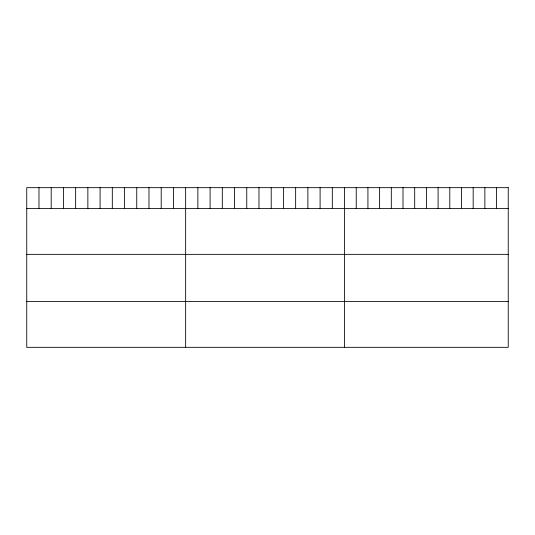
<?xml version="1.0" encoding="UTF-8"?>
<svg xmlns="http://www.w3.org/2000/svg" width="535" height="535" viewBox="0 0 535 535"><rect width="100%" height="100%" fill="white"/><g stroke="black" fill="none" stroke-linecap="round" stroke-linejoin="round"><path stroke-width="0.8" d="M26.75 208.563L508.25 208.563M26.75 254.359L508.25 254.359M26.75 301.539L508.25 301.539M496.554 187.665L496.554 208.563M484.864 187.665L484.864 208.563M473.167 187.665L473.167 208.563M461.478 187.665L461.478 208.563M449.781 187.665L449.781 208.563M438.091 187.665L438.091 208.563M426.395 187.665L426.395 208.563M414.699 187.665L414.699 208.563M403.009 187.665L403.009 208.563M391.312 187.665L391.312 208.563M379.623 187.665L379.623 208.563M367.926 187.665L367.926 208.563M356.236 187.665L356.236 208.563M344.54 187.665L344.54 347.335M332.315 187.665L332.315 208.563M320.097 187.665L320.097 208.563M307.872 187.665L307.872 208.563M295.648 187.665L295.648 208.563M283.43 187.665L283.43 208.563M271.205 187.665L271.205 208.563M258.98 187.665L258.98 208.563M246.755 187.665L246.755 208.563M234.537 187.665L234.537 208.563M222.313 187.665L222.313 208.563M210.088 187.665L210.088 208.563M197.87 187.665L197.87 208.563M185.645 187.665L185.645 347.335M173.42 187.665L173.42 208.563M161.202 187.665L161.202 208.563M148.977 187.665L148.977 208.563M136.753 187.665L136.753 208.563M124.535 187.665L124.535 208.563M112.31 187.665L112.31 208.563M100.085 187.665L100.085 208.563M87.86 187.665L87.86 208.563M75.642 187.665L75.642 208.563M63.418 187.665L63.418 208.563M51.193 187.665L51.193 208.563M38.975 187.665L38.975 208.563M508.25 187.665L26.75 187.665L26.75 347.335L508.25 347.335L508.25 187.665"/></g></svg>
